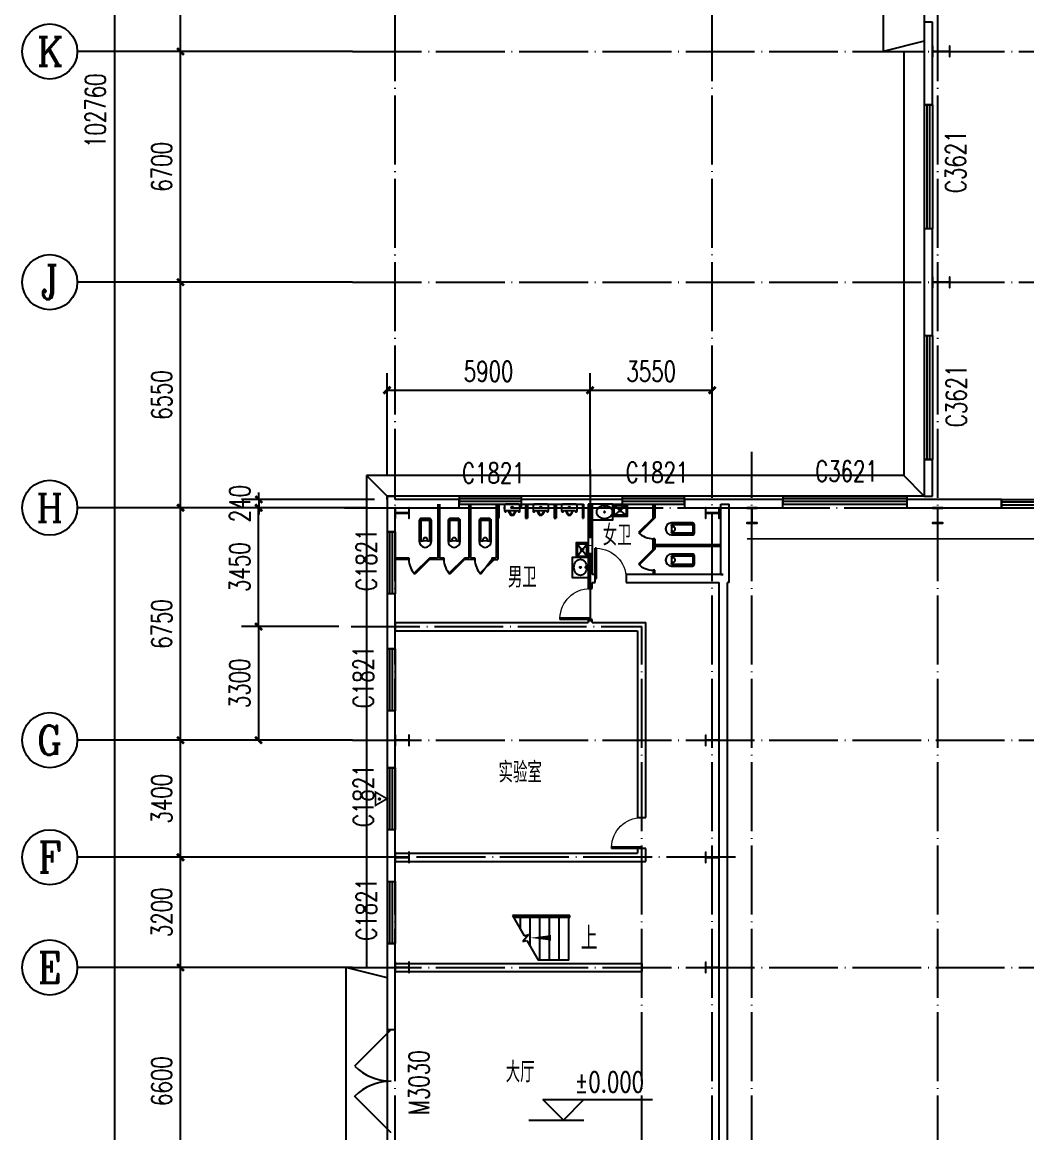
# Model space of a CAD drawing. Extents: x -89996 to 1006241, y -2176 to 440573.
# Drawn here: x 256823 to 286010, y 328300 to 360550 of the extents above; entities that cross this region are included whole.
import ezdxf
from ezdxf.enums import TextEntityAlignment as Align

# ---------------------------------------------------------------- set-up
doc = ezdxf.new("R2010")
doc.units = 0
doc.header["$LTSCALE"] = 1000
doc.header["$MEASUREMENT"] = 0
doc.linetypes.add('DASH', pattern=[0.35, 0.25, -0.1])
doc.linetypes.add('DOTE', pattern=[2.42, 2, -0.2, 0.02, -0.2])
for name, color, linetype in [('AXIS', 3, 'Continuous'), ('AXIS_TEXT', 7, 'Continuous'), ('DIM_ELEV', 3, 'Continuous'), ('DIM_SYMB', 3, 'Continuous'), ('DOTE', 1, 'DOTE'), ('GROUND', 2, 'Continuous'), ('GZ', 50, 'Continuous'), ('LVTRY', 6, 'Continuous'), ('PUB_TEXT', 7, 'Continuous'), ('REIN', 1, 'Continuous'), ('STAIR', 2, 'Continuous'), ('TEXT', 7, 'Continuous'), ('WALL', 9, 'Continuous'), ('WINDOW', 4, 'Continuous'), ('WINDOW_TEXT', 7, 'Continuous')]:
    doc.layers.add(name, color=color, linetype=linetype)
doc.styles.add('_TCH_AXIS', font='COMPLEX', dxfattribs={"bigfont": 'GBCBIG'})
doc.styles.add('_TCH_DIM', font='SIMPLEX', dxfattribs={"bigfont": 'GBCBIG'})
doc.styles.add('_TCH_DIM_T3', font='SIMPLEX', dxfattribs={"width": 0.705882, "bigfont": 'GBCBIG'})
doc.styles.add('_TCH_WINDOW', font='SIMPLEX', dxfattribs={"height": 3.5, "bigfont": 'GBCBIG'})
doc.styles.add('COMPLEX', font='COMPLEX')
doc.styles.add('TSSD_Norm', font='tssdeng.shx', dxfattribs={"bigfont": 'hztxt.shx'})
doc.dimstyles.new('_TCH_ARCH&&200', dxfattribs={"dimtxt": 595, "dimasz": 200, "dimexe": 500, "dimexo": 600, "dimgap": 252.5, "dimtad": 1, "dimdec": 0, "dimzin": 0, "dimdsep": 46, "dimtxsty": '_TCH_DIM_T3', "dimblk": 'ARCHTICK', "dimcen": 0.09, "dimclrt": 7, "dimazin": 2, "dimtfac": 1, "dimtdec": 0, "dimtix": 1, "dimtmove": 2, "dimatfit": 3, "dimfxl": 0, "dimtolj": 1, "dimtzin": 0, "dimarcsym": 0})
doc.dimstyles.new('TCH-200-1', dxfattribs={"dimtxt": 595, "dimasz": 200, "dimexe": 500, "dimexo": 600, "dimgap": 252.5, "dimtad": 1, "dimdec": 0, "dimzin": 0, "dimdsep": 46, "dimtxsty": '_TCH_DIM_T3', "dimblk": 'ARCHTICK', "dimcen": 0.09, "dimclrd": 3, "dimclre": 3, "dimclrt": 7, "dimazin": 2, "dimtfac": 1, "dimtdec": 0, "dimtix": 1, "dimtmove": 2, "dimatfit": 3, "dimfxl": 0, "dimtolj": 1, "dimtzin": 0, "dimarcsym": 0})

# ---------------------------------------------------------------- blocks, each defined once
blk = doc.blocks.new('_ArchTick')
at = {"color": 0, "linetype": 'ByBlock', "const_width": 0.4}
blk.add_lwpolyline([(-0.5, -0.5), (0.5, 0.5)], dxfattribs=at)
blk = doc.blocks.new('*D1627')
at = {"layer": 'Defpoints', "color": 0, "transparency": 16777216}
for p in [(6867, 48333), (10000, 48333), (9800, 44883)]:
    blk.add_point(p, dxfattribs=at)
at = {"layer": 'WALL', "color": 3, "lineweight": -2, "transparency": 16777216}
for p, q in [((9400, 48333), (6367, 48333)), ((6867, 44883), (6867, 48333)), ((9200, 44883), (6367, 44883))]:
    blk.add_line(p, q, dxfattribs=at)
at = {"layer": 'WALL', "color": 3, "lineweight": -2, "transparency": 16777216, "xscale": 200, "yscale": 200, "zscale": 200}
for p, rotation in [((6867, 48333), 90), ((6867, 44883), 270)]:
    blk.add_blockref('_ArchTick', p, dxfattribs=dict(at, rotation=rotation))
at = {"layer": 'WALL', "color": 7, "transparency": 16777216, "insert": (6317, 46608), "char_height": 595, "attachment_point": 5, "rotation": 90, "style": '_TCH_DIM_T3'}
blk.add_mtext('\\A1;3450', dxfattribs=at)
blk = doc.blocks.new('*D1628')
at = {"layer": 'Defpoints', "color": 0, "transparency": 16777216}
for p in [(9800, 44883), (6867, 41583), (9767, 41583)]:
    blk.add_point(p, dxfattribs=at)
at = {"layer": 'WALL', "color": 3, "lineweight": -2, "transparency": 16777216}
for p, q in [((9200, 44883), (6367, 44883)), ((6867, 44883), (6867, 41583)), ((9167, 41583), (6367, 41583))]:
    blk.add_line(p, q, dxfattribs=at)
at = {"layer": 'WALL', "color": 3, "lineweight": -2, "transparency": 16777216, "xscale": 200, "yscale": 200, "zscale": 200}
for p, rotation in [((6867, 44883), 90), ((6867, 41583), 270)]:
    blk.add_blockref('_ArchTick', p, dxfattribs=dict(at, rotation=rotation))
at = {"layer": 'WALL', "color": 7, "transparency": 16777216, "insert": (6317, 43233), "char_height": 595, "attachment_point": 5, "rotation": 90, "style": '_TCH_DIM_T3'}
blk.add_mtext('\\A1;3300', dxfattribs=at)
blk = doc.blocks.new('*D1634')
at = {"layer": 'Defpoints', "color": 0, "transparency": 16777216}
for p in [(10840, 48573), (6874, 48333), (10600, 48333)]:
    blk.add_point(p, dxfattribs=at)
at = {"layer": 'WALL', "color": 3, "lineweight": -2, "transparency": 16777216}
for p, q in [((6874, 48573), (6874, 48773)), ((10240, 48573), (6374, 48573)), ((6874, 48573), (6874, 48333)), ((10000, 48333), (6374, 48333)), ((6874, 48333), (6874, 48133))]:
    blk.add_line(p, q, dxfattribs=at)
at = {"layer": 'WALL', "color": 3, "lineweight": -2, "transparency": 16777216, "xscale": 200, "yscale": 200, "zscale": 200}
for p, rotation in [((6874, 48573), 270), ((6874, 48333), 90)]:
    blk.add_blockref('_ArchTick', p, dxfattribs=dict(at, rotation=rotation))
at = {"layer": 'WALL', "color": 7, "transparency": 16777216, "insert": (6324, 48453), "char_height": 595, "attachment_point": 5, "rotation": 90, "style": '_TCH_DIM_T3'}
blk.add_mtext('\\A1;240', dxfattribs=at)
blk = doc.blocks.new('*D1640')
at = {"layer": 'Defpoints', "color": 0, "transparency": 16777216}
for p in [(10840, 111243), (2677, 8483), (10840, 8483)]:
    blk.add_point(p, dxfattribs=at)
at = {"layer": 'WALL', "color": 3, "lineweight": -2, "transparency": 16777216}
for p, q in [((10240, 111243), (2177, 111243)), ((2677, 111243), (2677, 8483)), ((10240, 8483), (2177, 8483))]:
    blk.add_line(p, q, dxfattribs=at)
at = {"layer": 'WALL', "color": 3, "lineweight": -2, "transparency": 16777216, "xscale": 200, "yscale": 200, "zscale": 200}
for p, rotation in [((2677, 111243), 90), ((2677, 8483), 270)]:
    blk.add_blockref('_ArchTick', p, dxfattribs=dict(at, rotation=rotation))
at = {"layer": 'WALL', "color": 7, "transparency": 16777216, "insert": (2127, 59863), "char_height": 595, "attachment_point": 5, "rotation": 90, "style": '_TCH_DIM_T3'}
blk.add_mtext('\\A1;102760', dxfattribs=at)
blk = doc.blocks.new('*U14')
at = {"color": 0}
for p, q in [((0, 0), (830, 0)), ((30, 0), (30, -400)), ((830, 0), (830, -400)), ((0, 0), (0, -400)), ((286, -180), (544, -180)), ((324, -180), (376, -272)), ((506, -180), (454, -272)), ((800, 0), (800, -400)), ((0, -400), (30, -400)), ((800, -400), (830, -400))]:
    blk.add_line(p, q, dxfattribs=at)
blk.add_lwpolyline([(244, -199), (247, -190, -0.320465), (261, -180), (286, -180, -0.270349), (299, -188), (354, -284, 0.583333), (476, -284), (531, -188, -0.270349), (544, -180), (569, -180, -0.320465), (583, -190), (586, -199, 0.847127), (640, -190), (640, -30, 0.414214), (610, 0), (220, 0, 0.414214), (190, -30), (190, -190, 0.847127)], format="xyb", close=True, dxfattribs=at)
blk.add_circle((415, -90), 25, dxfattribs=at)
blk.add_arc((415, -250), 45, 209.4871, 330.5129, dxfattribs=at)
blk.add_point((575, 0), dxfattribs=at)
blk = doc.blocks.new('*U12')
at = {"color": 0}
for p, q in [((-125, -670), (-125, -60)), ((-115, -50), (115, -50)), ((125, -60), (125, -670))]:
    blk.add_line(p, q, dxfattribs=at)
blk.add_lwpolyline([(175, -664), (175, -60, 0.414214), (115, 0), (-115, 0, 0.414214), (-175, -60), (-175, -664, 1)], format="xyb", close=True, dxfattribs=at)
for centre, radius, start, end in [((-115, -60), 10, 90, 180), ((115, -60), 10, 0, 90), ((0, -623), 64.6, 328.6901, 211.3099), ((0, -1140), 487, 75.1173, 104.8827)]:
    blk.add_arc(centre, radius, start, end, dxfattribs=at)
blk = doc.blocks.new('*D1648')
at = {"layer": 'Defpoints', "color": 0, "transparency": 16777216}
for p in [(16500, 51746), (10600, 48673), (16500, 48673)]:
    blk.add_point(p, dxfattribs=at)
at = {"layer": 'WALL', "color": 3, "lineweight": -2, "transparency": 16777216}
for p, q in [((10600, 49273), (10600, 52246)), ((16500, 49273), (16500, 52246)), ((10600, 51746), (16500, 51746))]:
    blk.add_line(p, q, dxfattribs=at)
at = {"layer": 'WALL', "color": 3, "lineweight": -2, "transparency": 16777216, "xscale": 200, "yscale": 200, "zscale": 200, "rotation": 180}
blk.add_blockref('_ArchTick', (10600, 51746), dxfattribs=at)
at = {"layer": 'WALL', "color": 3, "lineweight": -2, "transparency": 16777216, "xscale": 200, "yscale": 200, "zscale": 200}
blk.add_blockref('_ArchTick', (16500, 51746), dxfattribs=at)
at = {"layer": 'WALL', "color": 7, "transparency": 16777216, "insert": (13550, 52296), "char_height": 595, "attachment_point": 5, "style": '_TCH_DIM_T3'}
blk.add_mtext('\\A1;5900', dxfattribs=at)
blk = doc.blocks.new('*D1649')
at = {"layer": 'Defpoints', "color": 0, "transparency": 16777216}
for p in [(20050, 51746), (16500, 48673), (20050, 48673)]:
    blk.add_point(p, dxfattribs=at)
at = {"layer": 'WALL', "color": 3, "lineweight": -2, "transparency": 16777216}
for p, q in [((16500, 49273), (16500, 52246)), ((20050, 49273), (20050, 52246)), ((16500, 51746), (20050, 51746))]:
    blk.add_line(p, q, dxfattribs=at)
at = {"layer": 'WALL', "color": 3, "lineweight": -2, "transparency": 16777216, "xscale": 200, "yscale": 200, "zscale": 200, "rotation": 180}
blk.add_blockref('_ArchTick', (16500, 51746), dxfattribs=at)
at = {"layer": 'WALL', "color": 3, "lineweight": -2, "transparency": 16777216, "xscale": 200, "yscale": 200, "zscale": 200}
blk.add_blockref('_ArchTick', (20050, 51746), dxfattribs=at)
at = {"layer": 'WALL', "color": 7, "transparency": 16777216, "insert": (18275, 52296), "char_height": 595, "attachment_point": 5, "style": '_TCH_DIM_T3'}
blk.add_mtext('\\A1;3550', dxfattribs=at)
blk = doc.blocks.new('$TCHSYS$WIN2D')
for p, q in [((-0.5, 0.5), (0.5, 0.5)), ((-0.5, 0.5), (-0.5, -0.5)), ((0.5, 0.5), (0.5, -0.5)), ((0.5, 0.1667), (-0.5, 0.1667)), ((0.5, -0.1667), (-0.5, -0.1667)), ((-0.5, -0.5), (0.5, -0.5))]:
    blk.add_line(p, q)
blk = doc.blocks.new('$DorLib2D$00000116')
at = {"color": 0}
for p, q in [((-0.5, 0), (-0.146, 0.354)), ((0.5, 0), (0.146, 0.354))]:
    blk.add_line(p, q, dxfattribs=at)
for centre, start, end in [((-0.5, 0), 0, 45), ((0.5, 0), 135, 180)]:
    blk.add_arc(centre, 0.5, start, end, dxfattribs=at)
blk = doc.blocks.new('$DorLib2D$00000001')
for p, q in [((0.45, 0.975), (0.5, 0.975)), ((0.45, 0), (0.45, 0.975)), ((0.5, 0), (0.5, 0.975)), ((0.5, 0), (0.45, 0))]:
    blk.add_line(p, q)
at = {"lineweight": 13}
blk.add_arc((0.475, 0), 0.975, 91.4693, 180, dxfattribs=at)
blk = doc.blocks.new('_AXISO')
blk.add_circle((0, 0), 0.5)
at = {"layer": 'AXIS_TEXT', "style": 'COMPLEX', "width": 1.041667}
blk.add_attdef('A', text='', height=0.56, dxfattribs=at).set_placement((-0.25, -0.28), (0.25, -0.28), align=Align.FIT)
blk = doc.blocks.new('*D3137')
at = {"layer": 'AXIS', "color": 0, "lineweight": -2, "transparency": 16777216}
for p, q in [((9000, 34983), (4100, 34983)), ((4600, 28383), (4600, 34983)), ((9000, 28383), (4100, 28383))]:
    blk.add_line(p, q, dxfattribs=at)
at = {"layer": 'Defpoints', "color": 0, "transparency": 16777216}
for p in [(4600, 34983), (9600, 34983), (9600, 28383)]:
    blk.add_point(p, dxfattribs=at)
at = {"layer": 'AXIS', "color": 0, "lineweight": -2, "transparency": 16777216, "xscale": 200, "yscale": 200, "zscale": 200}
for p, rotation in [((4600, 34983), 90), ((4600, 28383), 270)]:
    blk.add_blockref('_ArchTick', p, dxfattribs=dict(at, rotation=rotation))
at = {"layer": 'AXIS', "color": 7, "transparency": 16777216, "insert": (4050, 31683), "char_height": 595, "attachment_point": 5, "rotation": 90, "style": '_TCH_DIM_T3'}
blk.add_mtext('\\A1;6600', dxfattribs=at)
blk = doc.blocks.new('*D3138')
at = {"layer": 'AXIS', "color": 0, "lineweight": -2, "transparency": 16777216}
for p, q in [((9000, 38183), (4100, 38183)), ((4600, 34983), (4600, 38183)), ((9000, 34983), (4100, 34983))]:
    blk.add_line(p, q, dxfattribs=at)
at = {"layer": 'Defpoints', "color": 0, "transparency": 16777216}
for p in [(4600, 38183), (9600, 38183), (9600, 34983)]:
    blk.add_point(p, dxfattribs=at)
at = {"layer": 'AXIS', "color": 0, "lineweight": -2, "transparency": 16777216, "xscale": 200, "yscale": 200, "zscale": 200}
for p, rotation in [((4600, 38183), 90), ((4600, 34983), 270)]:
    blk.add_blockref('_ArchTick', p, dxfattribs=dict(at, rotation=rotation))
at = {"layer": 'AXIS', "color": 7, "transparency": 16777216, "insert": (4050, 36583), "char_height": 595, "attachment_point": 5, "rotation": 90, "style": '_TCH_DIM_T3'}
blk.add_mtext('\\A1;3200', dxfattribs=at)
blk = doc.blocks.new('*D3139')
at = {"layer": 'AXIS', "color": 0, "lineweight": -2, "transparency": 16777216}
for p, q in [((9000, 41583), (4100, 41583)), ((4600, 38183), (4600, 41583)), ((9000, 38183), (4100, 38183))]:
    blk.add_line(p, q, dxfattribs=at)
at = {"layer": 'Defpoints', "color": 0, "transparency": 16777216}
for p in [(4600, 41583), (9600, 41583), (9600, 38183)]:
    blk.add_point(p, dxfattribs=at)
at = {"layer": 'AXIS', "color": 0, "lineweight": -2, "transparency": 16777216, "xscale": 200, "yscale": 200, "zscale": 200}
for p, rotation in [((4600, 41583), 90), ((4600, 38183), 270)]:
    blk.add_blockref('_ArchTick', p, dxfattribs=dict(at, rotation=rotation))
at = {"layer": 'AXIS', "color": 7, "transparency": 16777216, "insert": (4050, 39883), "char_height": 595, "attachment_point": 5, "rotation": 90, "style": '_TCH_DIM_T3'}
blk.add_mtext('\\A1;3400', dxfattribs=at)
blk = doc.blocks.new('*D3140')
at = {"layer": 'AXIS', "color": 0, "lineweight": -2, "transparency": 16777216}
for p, q in [((9000, 48333), (4100, 48333)), ((4600, 41583), (4600, 48333)), ((9000, 41583), (4100, 41583))]:
    blk.add_line(p, q, dxfattribs=at)
at = {"layer": 'Defpoints', "color": 0, "transparency": 16777216}
for p in [(4600, 48333), (9600, 48333), (9600, 41583)]:
    blk.add_point(p, dxfattribs=at)
at = {"layer": 'AXIS', "color": 0, "lineweight": -2, "transparency": 16777216, "xscale": 200, "yscale": 200, "zscale": 200}
for p, rotation in [((4600, 48333), 90), ((4600, 41583), 270)]:
    blk.add_blockref('_ArchTick', p, dxfattribs=dict(at, rotation=rotation))
at = {"layer": 'AXIS', "color": 7, "transparency": 16777216, "insert": (4050, 44958), "char_height": 595, "attachment_point": 5, "rotation": 90, "style": '_TCH_DIM_T3'}
blk.add_mtext('\\A1;6750', dxfattribs=at)
blk = doc.blocks.new('*D3141')
at = {"layer": 'AXIS', "color": 0, "lineweight": -2, "transparency": 16777216}
for p, q in [((9000, 54883), (4100, 54883)), ((4600, 48333), (4600, 54883)), ((9000, 48333), (4100, 48333))]:
    blk.add_line(p, q, dxfattribs=at)
at = {"layer": 'Defpoints', "color": 0, "transparency": 16777216}
for p in [(4600, 54883), (9600, 54883), (9600, 48333)]:
    blk.add_point(p, dxfattribs=at)
at = {"layer": 'AXIS', "color": 0, "lineweight": -2, "transparency": 16777216, "xscale": 200, "yscale": 200, "zscale": 200}
for p, rotation in [((4600, 54883), 90), ((4600, 48333), 270)]:
    blk.add_blockref('_ArchTick', p, dxfattribs=dict(at, rotation=rotation))
at = {"layer": 'AXIS', "color": 7, "transparency": 16777216, "insert": (4050, 51608), "char_height": 595, "attachment_point": 5, "rotation": 90, "style": '_TCH_DIM_T3'}
blk.add_mtext('\\A1;6550', dxfattribs=at)
blk = doc.blocks.new('*D3142')
at = {"layer": 'AXIS', "color": 0, "lineweight": -2, "transparency": 16777216}
for p, q in [((9000, 61583), (4100, 61583)), ((4600, 54883), (4600, 61583)), ((9000, 54883), (4100, 54883))]:
    blk.add_line(p, q, dxfattribs=at)
at = {"layer": 'Defpoints', "color": 0, "transparency": 16777216}
for p in [(4600, 61583), (9600, 61583), (9600, 54883)]:
    blk.add_point(p, dxfattribs=at)
at = {"layer": 'AXIS', "color": 0, "lineweight": -2, "transparency": 16777216, "xscale": 200, "yscale": 200, "zscale": 200}
for p, rotation in [((4600, 61583), 90), ((4600, 54883), 270)]:
    blk.add_blockref('_ArchTick', p, dxfattribs=dict(at, rotation=rotation))
at = {"layer": 'AXIS', "color": 7, "transparency": 16777216, "insert": (4050, 58233), "char_height": 595, "attachment_point": 5, "rotation": 90, "style": '_TCH_DIM_T3'}
blk.add_mtext('\\A1;6700', dxfattribs=at)
blk = doc.blocks.new('*D3143')
at = {"layer": 'AXIS', "color": 0, "lineweight": -2, "transparency": 16777216}
for p, q in [((9000, 68283), (4100, 68283)), ((4600, 61583), (4600, 68283)), ((9000, 61583), (4100, 61583))]:
    blk.add_line(p, q, dxfattribs=at)
at = {"layer": 'Defpoints', "color": 0, "transparency": 16777216}
for p in [(4600, 68283), (9600, 68283), (9600, 61583)]:
    blk.add_point(p, dxfattribs=at)
at = {"layer": 'AXIS', "color": 0, "lineweight": -2, "transparency": 16777216, "xscale": 200, "yscale": 200, "zscale": 200}
for p, rotation in [((4600, 68283), 90), ((4600, 61583), 270)]:
    blk.add_blockref('_ArchTick', p, dxfattribs=dict(at, rotation=rotation))
at = {"layer": 'AXIS', "color": 7, "transparency": 16777216, "insert": (4050, 64933), "char_height": 595, "attachment_point": 5, "rotation": 90, "style": '_TCH_DIM_T3'}
blk.add_mtext('\\A1;6700', dxfattribs=at)
blk = doc.blocks.new('$lvtry$00000191')
at = {"color": 0}
for p, q in [((-250, -50, 0), (-39, -219, 0)), ((-250, -450, 0), (-39, -281, 0)), ((39, -219, 0), (250, -50, 0)), ((39, -281, 0), (250, -450, 0))]:
    blk.add_line(p, q, dxfattribs=at)
at = {"color": 0, "elevation": 0}
for points in [[(300, -500), (300, 0), (-300, 0), (-300, -500)], [(250, -450), (250, -50), (-250, -50), (-250, -450)]]:
    blk.add_lwpolyline(points, close=True, dxfattribs=at)
at = {"color": 0}
blk.add_circle((0, -250, 0), 50, dxfattribs=at)
for p in [(0, -50, 0), (0, -250, 0)]:
    blk.add_point(p, dxfattribs=at)
blk = doc.blocks.new('$lvtry$00000194')
at = {"color": 0}
for p, q in [((-17, -27), (-17, -17)), ((17, -27), (17, -17))]:
    blk.add_line(p, q, dxfattribs=at)
blk.add_lwpolyline([(14, -39, -0.067374), (92, -53, -0.088152), (166, -93, -0.105269), (218, -155, -0.121685), (235, -224, -0.121685), (218, -292, -0.105269), (166, -355, -0.088152), (92, -394, -0.078966), (0, -409, -0.078966), (-92, -394, -0.088152), (-166, -355, -0.105269), (-218, -292, -0.121685), (-235, -224, -0.121685), (-218, -155, -0.105269), (-166, -93, -0.088152), (-92, -53, -0.059935), (-23, -40, -0.059935)], format="xyb", dxfattribs=at)
for centre, radius in [((0, -221), 20), ((0, -27), 16.7), ((0, -221), 15)]:
    blk.add_circle(centre, radius, dxfattribs=at)
for centre, radius, start, end in [((0, -17), 16.7, 0, 180), ((-40, -17), 10.1, 106.6096, 258.1648), ((-64, 250), 259, 274.7069, 282.3732), ((-75, -197), 173, 71.36, 79.1873), ((-29, -63), 6.77, 155.344, 308.3224), ((-171, 35), 166, 324.8411, 338.1337), ((-171, 35), 170, 324.8411, 331.3523), ((-29, -63), 3.37, 155.344, 308.3224), ((100, -178), 170, 132.3141, 138.8253), ((100, -178), 166, 125.5327, 138.8253), ((-12, -42), 10.6, 201.8924, 261.774), ((-381, -99), 372, 2.3982, 6.7627), ((0, -80), 9.9, 201.7837, 338.2163), ((64, 250), 259, 257.6268, 265.2931), ((381, -99), 372, 170.1008, 177.6018), ((75, -197), 173, 100.8127, 110.4191), ((40, -17), 10.1, 281.8352, 73.3904)]:
    blk.add_arc(centre, radius, start, end, dxfattribs=at)
for p in [(0, -27), (0, -221)]:
    blk.add_point(p, dxfattribs=at)
blk = doc.blocks.new('A$C5DBF1C92')
at = {"color": 0}
for p, q in [((12075.9, 48432.9), (12075.9, 46882.9)), ((12075.9, 48432.9), (12075.9, 46882.9)), ((12125.9, 48432.9), (12125.9, 46882.9)), ((12975.9, 48432.9), (12975.9, 46882.9)), ((12975.9, 48432.9), (12975.9, 46882.9)), ((13025.9, 48432.9), (13025.9, 46882.9)), ((13765.9, 48432.9), (13765.9, 46882.9)), ((13765.9, 48432.9), (13765.9, 46882.9)), ((13820, 48432.9), (13820, 46832.9)), ((13820, 48432.9), (13820, 46832.9)), ((18330, 48034.5), (18330, 48432.9)), ((18380, 48432.9), (18380, 48034.5)), ((18330, 48034.5), (17905.7, 47610.3)), ((18351.2, 48013.3), (17927.5, 47589.6)), ((18380, 48034.5), (18330, 48034.5)), ((18330, 48034.5), (18351.2, 48013.3)), ((18380, 47434.5), (18330, 47434.5)), ((18330, 47120.5), (18330, 47434.5)), ((18380, 47434.5), (18380, 47120.5)), ((18330, 47120.5), (17905.7, 46696.3)), ((18351.2, 47099.3), (17927.5, 46675.6)), ((18380, 47120.5), (18330, 47120.5)), ((18330, 47120.5), (18351.2, 47099.3)), ((20300, 47258.7), (18380, 47258.7)), ((20300, 47208.7), (18380, 47208.7)), ((10840, 46882.9), (11233.5, 46882.9)), ((11233.5, 46832.9), (10840, 46832.9)), ((11233.5, 46882.9), (11233.5, 46832.9)), ((11812.3, 46854.2), (11388.6, 46430.4)), ((11833.5, 46832.9), (11409.3, 46408.7)), ((11833.5, 46832.9), (11812.3, 46854.2)), ((11833.5, 46882.9), (12075.9, 46882.9)), ((11833.5, 46882.9), (11833.5, 46832.9)), ((12250.9, 46832.9), (11833.5, 46832.9)), ((12125.9, 46882.9), (12250.9, 46882.9)), ((12250.9, 46882.9), (12250.9, 46832.9)), ((12829.7, 46854.2), (12406, 46430.4)), ((12850.9, 46832.9), (12426.7, 46408.7)), ((12850.9, 46832.9), (12829.7, 46854.2)), ((12850.9, 46882.9), (12975.9, 46882.9)), ((12850.9, 46882.9), (12850.9, 46832.9)), ((13150.9, 46832.9), (12850.9, 46832.9)), ((13025.9, 46882.9), (13150.9, 46882.9)), ((13150.9, 46882.9), (13150.9, 46832.9)), ((13729.7, 46854.2), (13306, 46430.4)), ((13640.9, 46832.9), (13326.7, 46408.7)), ((13640.9, 46882.9), (13640.9, 46832.9)), ((13640.9, 46882.9), (13765.9, 46882.9)), ((13640.9, 46832.9), (13729.7, 46854.2)), ((13640.9, 46832.9), (13820, 46832.9)), ((18330, 46520.5), (18330, 46398.9)), ((18380, 46520.5), (18330, 46520.5)), ((18380, 46398.9), (18380, 46520.5))]:
    blk.add_line(p, q, dxfattribs=at)
for centre, start, end in [((18330, 48034.5), 225, 270), ((11833.5, 46832.9), 180, 225), ((12850.9, 46832.9), 180, 225), ((13750.9, 46832.9), 180, 225), ((18330, 47120.5), 225, 270)]:
    blk.add_arc(centre, 600, start, end, dxfattribs=at)
at = {"layer": 'AXIS'}
for p, q in [((9600, 61582.9), (1600, 61582.9)), ((9600, 54882.9), (1600, 54882.9)), ((9600, 48332.9), (1600, 48332.9)), ((9600, 41582.9), (1600, 41582.9)), ((9600, 38182.9), (1600, 38182.9)), ((9600, 34982.9), (1600, 34982.9))]:
    blk.add_line(p, q, dxfattribs=at)
at = {"layer": 'DIM_ELEV'}
for p, q in [((15721.9, 30552), (15121.9, 31152)), ((15121.9, 31152), (18311.9, 31152)), ((15721.9, 30552), (16321.9, 31152)), ((14723.5, 30552), (16321.9, 30552))]:
    blk.add_line(p, q, dxfattribs=at)
at = {"layer": 'DIM_SYMB'}
blk.add_lwpolyline([(16020, 35844.4, 0, 0, 0), (14760, 35844.4, 0, 160, 0), (15360, 35844.4, 0, 0, 0)], format="xyseb", dxfattribs=at)
at = {"layer": 'DOTE'}
for p, q in [((10840, 7482.9), (10840, 112482.9)), ((20050.2, 7485.1), (20050.2, 112485.1)), ((26600, 7482.9), (26600, 112482.9)), ((9600, 61582.9), (100360, 61582.9)), ((9600, 54882.9), (100360, 54882.9)), ((21200, 7482.9), (21200, 49960)), ((16500, 49448.6), (16500, 44882.9)), ((9360, 48332.9), (100360, 48332.9)), ((9557.5, 44882.9), (18003.1, 44882.9)), ((18000, 7482.9), (18000, 44882.9)), ((9600, 41582.9), (100600, 41582.9)), ((20720.4, 38182.9), (9600, 38182.9)), ((9600, 34982.9), (100600, 34982.9))]:
    blk.add_line(p, q, dxfattribs=at)
at = {"layer": 'GROUND'}
for p, q in [((25610, 61582.9), (25610, 49272.9)), ((26210, 61582.9), (26210, 48672.9)), ((25610, 49272.9), (10000, 49272.9)), ((10000, 49272.9), (10000, 34982.9)), ((10600, 48672.9), (10000, 49272.9)), ((26210, 48672.9), (25610, 49272.9)), ((26210, 48672.9), (10600, 48672.9)), ((10600, 48672.9), (10600, 34982.9))]:
    blk.add_line(p, q, dxfattribs=at)
at = {"layer": 'GZ'}
for points in [[(26450, 61732.9), (26450, 61432.9), (26460, 61432.9), (26460, 61576.1), (26465, 61579.9), (26935.3, 61579.9), (26940, 61576.1), (26940, 61432.9), (26950, 61432.9), (26950, 61732.9), (26940, 61732.9), (26940, 61589.9), (26935.5, 61585.9), (26465, 61585.9), (26460, 61589.9), (26460, 61732.9), (26450, 61732.9)], [(26450, 55032.9), (26450, 54732.9), (26460, 54732.9), (26460, 54876.1), (26465, 54879.9), (26935.3, 54879.9), (26940, 54876.1), (26940, 54732.9), (26950, 54732.9), (26950, 55032.9), (26940, 55032.9), (26940, 54889.9), (26935.5, 54885.9), (26465, 54885.9), (26460, 54889.9), (26460, 55032.9), (26450, 55032.9)], [(10840, 48332.7), (10840, 48032.7), (10850, 48032.7), (10850, 48175.8), (10855, 48179.7), (11225.3, 48179.7), (11230, 48175.8), (11230, 48032.7), (11240, 48032.7), (11240, 48332.7), (11230, 48332.7), (11230, 48189.7), (11225.5, 48185.7), (10855, 48185.7), (10850, 48189.7), (10850, 48332.7), (10840, 48332.7)], [(19850, 48332.7), (19850, 48032.7), (19860, 48032.7), (19860, 48175.8), (19865, 48179.7), (20235.3, 48179.7), (20240, 48175.8), (20240, 48032.7), (20250, 48032.7), (20250, 48332.7), (20240, 48332.7), (20240, 48189.7), (20235.5, 48185.7), (19865, 48185.7), (19860, 48189.7), (19860, 48332.7), (19850, 48332.7)], [(21350, 48332.9), (21050, 48332.9), (21050, 48322.9), (21193.1, 48322.9), (21197, 48317.9), (21197, 47897.6), (21193.1, 47892.9), (21050, 47892.9), (21050, 47882.9), (21350, 47882.9), (21350, 47892.9), (21207, 47892.9), (21203, 47897.4), (21203, 48317.9), (21207, 48322.9), (21350, 48322.9), (21350, 48332.9)], [(26750, 48332.9), (26450, 48332.9), (26450, 48322.9), (26593.1, 48322.9), (26597, 48317.9), (26597, 47897.6), (26593.1, 47892.9), (26450, 47892.9), (26450, 47882.9), (26750, 47882.9), (26750, 47892.9), (26607, 47892.9), (26603, 47897.4), (26603, 48317.9), (26607, 48322.9), (26750, 48322.9), (26750, 48332.9)], [(10840, 41732.9), (10840, 41432.9), (10850, 41432.9), (10850, 41576.1), (10855, 41579.9), (11225.3, 41579.9), (11230, 41576.1), (11230, 41432.9), (11240, 41432.9), (11240, 41732.9), (11230, 41732.9), (11230, 41589.9), (11225.5, 41585.9), (10855, 41585.9), (10850, 41589.9), (10850, 41732.9), (10840, 41732.9)], [(19850, 41732.9), (19850, 41432.9), (19860, 41432.9), (19860, 41576.1), (19865, 41579.9), (20235.3, 41579.9), (20240, 41576.1), (20240, 41432.9), (20250, 41432.9), (20250, 41732.9), (20240, 41732.9), (20240, 41589.9), (20235.5, 41585.9), (19865, 41585.9), (19860, 41589.9), (19860, 41732.9), (19850, 41732.9)], [(10840, 38332.9), (10840, 38032.9), (10850, 38032.9), (10850, 38176.1), (10855, 38179.9), (11225.3, 38179.9), (11230, 38176.1), (11230, 38032.9), (11240, 38032.9), (11240, 38332.9), (11230, 38332.9), (11230, 38189.9), (11225.5, 38185.9), (10855, 38185.9), (10850, 38189.9), (10850, 38332.9), (10840, 38332.9)], [(19850, 38332.9), (19850, 38032.9), (19860, 38032.9), (19860, 38176.1), (19865, 38179.9), (20235.3, 38179.9), (20240, 38176.1), (20240, 38032.9), (20250, 38032.9), (20250, 38332.9), (20240, 38332.9), (20240, 38189.9), (20235.5, 38185.9), (19865, 38185.9), (19860, 38189.9), (19860, 38332.9), (19850, 38332.9)], [(10840, 35132.9), (10840, 34832.9), (10850, 34832.9), (10850, 34976.1), (10855, 34979.9), (11225.3, 34979.9), (11230, 34976.1), (11230, 34832.9), (11240, 34832.9), (11240, 35132.9), (11230, 35132.9), (11230, 34989.9), (11225.5, 34985.9), (10855, 34985.9), (10850, 34989.9), (10850, 35132.9), (10840, 35132.9)], [(19850, 35132.9), (19850, 34832.9), (19860, 34832.9), (19860, 34976.1), (19865, 34979.9), (20235.3, 34979.9), (20240, 34976.1), (20240, 34832.9), (20250, 34832.9), (20250, 35132.9), (20240, 35132.9), (20240, 34989.9), (20235.5, 34985.9), (19865, 34985.9), (19860, 34989.9), (19860, 35132.9), (19850, 35132.9)]]:
    blk.add_lwpolyline(points, close=True, dxfattribs=at)
at = {"layer": 'LVTRY'}
for points in [[(17160, 48432.9), (16560, 48432.9), (16560, 47982.9), (17160, 47982.9)], [(16440, 46894.2), (16440, 46294.2), (15990, 46294.2), (15990, 46894.2)]]:
    blk.add_lwpolyline(points, close=True, dxfattribs=at)
at = {"layer": 'REIN', "const_width": 50, "elevation": -1200}
blk.add_lwpolyline([(10600, 39882.9), (10267.9, 40074.7), (10267.9, 39691.2)], close=True, dxfattribs=at)
blk.add_lwpolyline([(10379.7, 39901.7, 1), (10379.7, 39851.7, 1)], format="xyb", close=True, dxfattribs=at)
at = {"layer": 'STAIR'}
for p, q in [((25010, 68282.9), (25010, 61582.9)), ((26210, 68282.9), (26210, 61582.9)), ((26210, 61882.9), (25010, 61582.9)), ((25010, 61582.9), (26210, 61582.9)), ((15880, 36494.4), (14244.7, 36494.4)), ((14244.7, 36494.4), (14585.1, 35904.9)), ((15910, 36494.4), (14244.7, 36494.4)), ((15910, 36434.4), (15910, 36494.4)), ((15910, 36434.4), (14279.4, 36434.4)), ((14480, 36086.9), (14480, 36434.4)), ((14760, 35601.9), (14760, 36434.4)), ((15040, 35194.4), (15040, 36434.4)), ((15320, 35194.4), (15320, 36434.4)), ((15600, 35194.4), (15600, 36434.4)), ((15880, 35194.4), (15880, 36434.4)), ((14715.5, 35939.8), (14542.6, 35733.8)), ((14585.1, 35904.9), (14715.5, 35939.8)), ((14542.6, 35733.8), (14664.9, 35766.6)), ((14664.9, 35766.6), (14995.3, 35194.4)), ((15880, 35194.4), (14995.3, 35194.4)), ((9400, 34982.9), (9400, 28382.9)), ((9400, 34982.9), (10600, 34982.9)), ((10600, 34682.9), (9400, 34982.9)), ((10600, 34982.9), (10600, 28382.9))]:
    blk.add_line(p, q, dxfattribs=at)
at = {"layer": 'WALL'}
for p, q in [((26450, 62432.9), (26210, 62432.9)), ((26210, 62432.9), (26210, 60032.9)), ((26450, 60032.9), (26450, 62432.9)), ((26210, 60032.9), (26450, 60032.9)), ((26450, 56432.9), (26210, 56432.9)), ((26210, 56432.9), (26210, 53332.8)), ((26450, 53332.8), (26450, 56432.9)), ((26210, 53332.8), (26450, 53332.8)), ((26450, 49732.8), (26210, 49732.8)), ((26210, 49732.8), (26210, 48672.9)), ((26450, 48672.9), (26450, 49732.8)), ((10600, 48572.9), (10600, 48672.9)), ((10600, 48672.9), (10840, 48672.9)), ((10600, 48572.9), (10600, 47632.8)), ((10840, 48572.9), (10840, 48672.9)), ((12700, 48572.9), (10840, 48572.9)), ((12700, 48332.9), (12700, 48572.9)), ((17445.1, 48572.9), (14500, 48572.9)), ((14500, 48572.9), (14500, 48332.9)), ((16440, 48432.9), (16440, 46278.9)), ((16560, 48432.9), (16440, 48432.9)), ((16560, 48432.9), (16560, 46398.9)), ((17445.1, 48332.9), (17445.1, 48572.9)), ((22100, 48572.9), (19245.1, 48572.9)), ((19245.1, 48572.9), (19245.1, 48332.9)), ((20300, 46398.9), (20300, 48432.9)), ((20300, 48432.9), (20540, 48432.9)), ((20540, 46158.9), (20540, 48432.9)), ((22100, 48332.9), (22100, 48572.9)), ((28450, 48572.9), (25700, 48572.9)), ((25700, 48572.9), (25700, 48332.9)), ((26210, 48672.9), (26450, 48672.9)), ((28450, 48332.9), (28450, 48572.9)), ((10840, 47632.8), (10840, 48332.9)), ((10840, 48332.9), (12700, 48332.9)), ((14500, 48332.9), (17445.1, 48332.9)), ((19245.1, 48332.9), (22100, 48332.9)), ((25700, 48332.9), (28450, 48332.9)), ((10600, 47632.8), (10840, 47632.8)), ((16440, 46278.9), (16440, 45985.8)), ((16644.7, 46398.9), (16560, 46398.9)), ((16560, 45985.8), (16560, 46158.9)), ((16560, 46158.9), (16644.7, 46158.9)), ((16644.7, 46158.9), (16644.7, 46398.9)), ((20370, 46398.9), (17544.7, 46398.9)), ((17544.7, 46398.9), (17544.7, 46158.9)), ((17544.7, 46158.9), (20250, 46158.9)), ((20250, 8722.9), (20250, 46158.9)), ((20300, 46398.9), (20370, 46398.9)), ((20540, 46158.9), (20490, 46158.9)), ((20490, 8722.9), (20490, 46158.9)), ((10840, 45832.8), (10600, 45832.8)), ((10600, 45832.8), (10600, 44232.9)), ((10840, 44232.9), (10840, 45832.8)), ((16440, 45985.8), (16560, 45985.8)), ((10840, 45002.9), (16440, 45002.9)), ((10840, 45002.9), (10840, 44762.9)), ((16560, 45085.8), (16440, 45085.8)), ((16440, 45085.8), (16440, 45002.9)), ((16560, 45002.9), (16560, 45085.8)), ((16560, 45002.9), (18120, 45002.9)), ((18120, 39335.7), (18120, 45002.9)), ((10840, 44762.9), (16490, 44762.9)), ((16490, 44762.9), (17880, 44762.9)), ((17880, 44762.9), (17880, 39335.7)), ((10600, 44232.9), (10840, 44232.9)), ((10840, 42432.9), (10600, 42432.9)), ((10600, 42432.9), (10600, 40782.9)), ((10840, 40782.9), (10840, 42432.9)), ((10600, 40782.9), (10840, 40782.9)), ((17880, 39335.7), (18120, 39335.7)), ((10840, 38982.9), (10600, 38982.9)), ((10600, 38982.9), (10600, 37482.9)), ((10840, 37482.9), (10840, 38982.9)), ((18120, 38435.7), (17880, 38435.7)), ((17880, 38435.7), (17880, 38302.9)), ((18120, 38062.9), (18120, 38435.7)), ((10840, 38302.9), (17880, 38302.9)), ((10840, 38302.9), (10840, 38062.9)), ((10840, 38062.9), (18120, 38062.9)), ((10600, 37482.9), (10840, 37482.9)), ((10840, 35682.9), (10600, 35682.9)), ((10600, 35682.9), (10600, 34982.9)), ((10840, 35102.9), (10840, 35682.9)), ((10600, 34982.9), (10600, 33182.9)), ((10840, 35102.9), (18000, 35102.9)), ((10840, 33182.9), (10840, 34862.9)), ((10840, 34862.9), (18000, 34862.9)), ((18000, 35102.9), (18000, 34862.9)), ((10600, 33182.9), (10840, 33182.9))]:
    blk.add_line(p, q, dxfattribs=at)
for p in [(13821, 48432.9), (14651, 48432.9), (15481, 48432.9)]:
    blk.add_blockref('*U14', p)
at = {"color": 0}
for p in [(11712.1, 48022.9), (12550.9, 48022.9), (13450.9, 48022.9)]:
    blk.add_blockref('*U12', p, dxfattribs=at)
at = {"color": 0, "rotation": 270}
for p in [(19530, 47718.7), (19530, 46815)]:
    blk.add_blockref('*U12', p, dxfattribs=at)
at = {"layer": 'AXIS'}
ref = blk.add_blockref('_AXISO', (800, 61582.9), dxfattribs=dict(at, xscale=1600, yscale=1600, zscale=1600))
ref.add_attrib('A', 'K', dxfattribs={"layer": 'AXIS_TEXT', "height": 830.5, "style": '_TCH_AXIS'}).set_placement((424.3, 61167.7), (1175.7, 61167.7), align=Align.FIT)
ref = blk.add_blockref('_AXISO', (800, 54882.9), dxfattribs=dict(at, xscale=1600, yscale=1600, zscale=1600))
ref.add_attrib('A', 'J', dxfattribs={"layer": 'AXIS_TEXT', "height": 992.1, "style": '_TCH_AXIS'}).set_placement((540.2, 54386.9), (1059.8, 54386.9), align=Align.FIT)
ref = blk.add_blockref('_AXISO', (800, 48332.9), dxfattribs=dict(at, xscale=1600, yscale=1600, zscale=1600))
ref.add_attrib('A', 'H', dxfattribs={"layer": 'AXIS_TEXT', "height": 811, "style": '_TCH_AXIS'}).set_placement((413.8, 47927.4), (1186.2, 47927.4), align=Align.FIT)
ref = blk.add_blockref('_AXISO', (800, 41582.9), dxfattribs=dict(at, xscale=1600, yscale=1600, zscale=1600))
ref.add_attrib('A', 'G', dxfattribs={"layer": 'AXIS_TEXT', "height": 850.4, "style": '_TCH_AXIS'}).set_placement((435.6, 41157.8), (1164.4, 41157.8), align=Align.FIT)
ref = blk.add_blockref('_AXISO', (800, 38182.9), dxfattribs=dict(at, xscale=1600, yscale=1600, zscale=1600))
ref.add_attrib('A', 'F', dxfattribs={"layer": 'AXIS_TEXT', "height": 890.9, "style": '_TCH_AXIS'}).set_placement((460.6, 37737.5), (1139.4, 37737.5), align=Align.FIT)
ref = blk.add_blockref('_AXISO', (800, 34982.9), dxfattribs=dict(at, xscale=1600, yscale=1600, zscale=1600))
ref.add_attrib('A', 'E', dxfattribs={"layer": 'AXIS_TEXT', "height": 890.9, "style": '_TCH_AXIS'}).set_placement((460.6, 34537.5), (1139.4, 34537.5), align=Align.FIT)
at = {"layer": 'LVTRY', "yscale": -1, "rotation": 180.0000000063204}
blk.add_blockref('$lvtry$00000194', (16917.9, 48432.9, 0), dxfattribs=at)
at = {"layer": 'LVTRY', "xscale": 0.7, "zscale": 0.7}
for p, yscale, rotation in [((17370, 48432.9, 0), -0.7, 180.0000000006723), ((16090, 47104.2), 0.7, 89.99999999090858)]:
    blk.add_blockref('$lvtry$00000191', p, dxfattribs=dict(at, yscale=yscale, rotation=rotation))
at = {"layer": 'LVTRY', "rotation": 269.9999999852605}
blk.add_blockref('$lvtry$00000194', (16440, 46602.1, 0), dxfattribs=at)
at = {"layer": 'WINDOW'}
ref = blk.add_blockref('$TCHSYS$WIN2D', (26330, 58232.9), dxfattribs=dict(at, xscale=-3600, yscale=-240, zscale=-3600, rotation=90))
ref.add_attrib('A', 'C3621', (27417.2, 57472.9), dxfattribs={"layer": 'WINDOW_TEXT', "height": 595, "rotation": 90, "style": '_TCH_WINDOW', "width": 0.705882})
ref = blk.add_blockref('$TCHSYS$WIN2D', (26330, 51532.8), dxfattribs=dict(at, xscale=-3600, yscale=240, zscale=-3600, rotation=90))
ref.add_attrib('A', 'C3621', (27435, 50672.8), dxfattribs={"layer": 'WINDOW_TEXT', "height": 595, "rotation": 90, "style": '_TCH_WINDOW', "width": 0.705882})
ref = blk.add_blockref('$TCHSYS$WIN2D', (23900, 48552.9), dxfattribs=dict(at, xscale=3600, yscale=240, zscale=3600, rotation=3.16733922206624e-10))
ref.add_attrib('A', 'C3621', (23040, 49098.6), dxfattribs={"layer": 'WINDOW_TEXT', "height": 595, "style": '_TCH_WINDOW', "width": 0.705882})
ref = blk.add_blockref('$TCHSYS$WIN2D', (13600, 48552.9), dxfattribs=dict(at, xscale=1800, yscale=240, zscale=1800, rotation=3.16733922206624e-10))
ref.add_attrib('A', 'C1821', (12780, 49043.4), dxfattribs={"layer": 'WINDOW_TEXT', "height": 595, "style": '_TCH_WINDOW', "width": 0.705882})
ref = blk.add_blockref('$TCHSYS$WIN2D', (18345.1, 48552.9), dxfattribs=dict(at, xscale=1800, yscale=-240, zscale=1800, rotation=3.16733922206624e-10))
ref.add_attrib('A', 'C1821', (17535.1, 49062.9), dxfattribs={"layer": 'WINDOW_TEXT', "height": 595, "style": '_TCH_WINDOW', "width": 0.705882})
ref = blk.add_blockref('$TCHSYS$WIN2D', (30250, 48452.9), dxfattribs=dict(at, xscale=3600, yscale=240, zscale=3600, rotation=5.102719617992922e-08))
ref.add_attrib('A', 'C3621', (29390, 48918.6), dxfattribs={"layer": 'WINDOW_TEXT', "height": 595, "rotation": 0, "style": '_TCH_WINDOW', "width": 0.705882})
ref = blk.add_blockref('$TCHSYS$WIN2D', (10720, 46732.8), dxfattribs=dict(at, xscale=-1800, yscale=-240, zscale=-1800, rotation=90))
ref.add_attrib('A', 'C1821', (10297.5, 45912.8), dxfattribs={"layer": 'WINDOW_TEXT', "height": 595, "rotation": 90, "style": '_TCH_WINDOW', "width": 0.705882})
for p, xscale, yscale, zscale, rotation in [((17094.7, 46278.9), 900, -900, 900, 180.0000000001818), ((16500, 45535.8), 900, -900, 900, 270), ((18000, 38885.7), -900, 900, -900, 90.00000000000199)]:
    blk.add_blockref('$DorLib2D$00000001', p, dxfattribs=dict(at, xscale=xscale, yscale=yscale, zscale=zscale, rotation=rotation))
ref = blk.add_blockref('$TCHSYS$WIN2D', (10720, 43332.9), dxfattribs=dict(at, xscale=-1800, yscale=-240, zscale=-1800, rotation=90))
ref.add_attrib('A', 'C1821', (10210, 42512.9), dxfattribs={"layer": 'WINDOW_TEXT', "height": 595, "rotation": 90, "style": '_TCH_WINDOW', "width": 0.705882})
ref = blk.add_blockref('$TCHSYS$WIN2D', (10720, 39882.9), dxfattribs=dict(at, xscale=-1800, yscale=-240, zscale=-1800, rotation=90))
ref.add_attrib('A', 'C1821', (10210, 39062.9), dxfattribs={"layer": 'WINDOW_TEXT', "height": 595, "rotation": 90, "style": '_TCH_WINDOW', "width": 0.705882})
ref = blk.add_blockref('$TCHSYS$WIN2D', (10720, 36582.9), dxfattribs=dict(at, xscale=-1800, yscale=240, zscale=-1800, rotation=90))
ref.add_attrib('A', 'C1821', (10297.5, 35762.9), dxfattribs={"layer": 'WINDOW_TEXT', "height": 595, "rotation": 90, "style": '_TCH_WINDOW', "width": 0.705882})
ref = blk.add_blockref('$DorLib2D$00000116', (10720, 31682.9), dxfattribs=dict(at, xscale=3000, yscale=3000, zscale=3000, rotation=90))
ref.add_attrib('A', 'M3030', (11825, 30702.9), dxfattribs={"layer": 'WINDOW_TEXT', "height": 595, "rotation": 90, "style": '_TCH_WINDOW', "width": 0.705882})
at = {"layer": 'PUB_TEXT', "style": '_TCH_DIM'}
blk.add_text('上', height=675.2, dxfattribs=at).set_placement((16230, 35494.4))
at = {"layer": 'PUB_TEXT', "style": '_TCH_DIM', "width": 0.705882}
blk.add_text('%%P0.000', height=595, dxfattribs=at).set_placement((16051.9, 31362))
at = {"layer": 'TEXT', "style": 'TSSD_Norm', "width": 0.7}
for s, p in [('女卫', (17287.6, 47533.2)), ('男卫', (14532.2, 46315.5)), ('实验室', (14468.9, 40651.2)), ('大厅', (14468.9, 31946.6))]:
    blk.add_text(s, height=600, dxfattribs=at).set_placement(p, align=Align.MIDDLE_CENTER)
at = {"layer": 'AXIS'}
for p1, p2, picture, middle in [((9600, 61582.9), (9600, 68282.9), '*D3143', (4050, 64932.9)), ((9600, 54882.9), (9600, 61582.9), '*D3142', (4050, 58232.9)), ((9600, 48332.9), (9600, 54882.9), '*D3141', (4050, 51607.9)), ((9600, 41582.9), (9600, 48332.9), '*D3140', (4050, 44957.9)), ((9600, 38182.9), (9600, 41582.9), '*D3139', (4050, 39882.9)), ((9600, 34982.9), (9600, 38182.9), '*D3138', (4050, 36582.9)), ((9600, 28382.9), (9600, 34982.9), '*D3137', (4050, 31682.9))]:
    dim = blk.add_aligned_dim(p1=p1, p2=p2, distance=5000, dimstyle='_TCH_ARCH&&200', dxfattribs=at)
    dim.commit()
    dim.dimension.update_dxf_attribs({"geometry": picture, "text_midpoint": middle})
at = {"layer": 'WALL'}
for base, p1, p2, angle, picture, middle in [((2676.8, 8482.9), (10840, 111242.9), (10840, 8482.9), 90, '*D1640', (2126.8, 59862.9)), ((6873.6, 48332.9), (10840, 48572.9), (10600, 48332.9), 270, '*D1634', (6323.6, 48452.9)), ((6867.5, 48332.9), (9800, 44882.9), (10000, 48332.9), 90, '*D1627', (6317.5, 46607.9)), ((6867.5, 41582.9), (9800, 44882.9), (9767.5, 41582.9), 270, '*D1628', (6317.5, 43232.9))]:
    dim = blk.add_linear_dim(base=base, p1=p1, p2=p2, angle=angle, dimstyle='TCH-200-1', dxfattribs=at)
    dim.commit()
    dim.dimension.update_dxf_attribs({"geometry": picture, "text_midpoint": middle})
for base, p1, p2, picture, middle in [((16500, 51745.7), (10600, 48672.9), (16500, 48672.9), '*D1648', (13550, 52295.7)), ((20050.2, 51745.7), (16500, 48672.9), (20050.2, 48672.9), '*D1649', (18275.1, 52295.7))]:
    dim = blk.add_linear_dim(base=base, p1=p1, p2=p2, dimstyle='TCH-200-1', dxfattribs=at)
    dim.commit()
    dim.dimension.update_dxf_attribs({"geometry": picture, "text_midpoint": middle})

msp = doc.modelspace()

# ---------------------------------------------------------------- linework, layer by layer
at = {"linetype": 'DASH', "const_width": 50}
msp.add_lwpolyline([(277883.05, 345550.35), (356183.05, 345550.35)], dxfattribs=at)

# ---------------------------------------------------------------- block references
msp.add_blockref('A$C5DBF1C92', (256823.06, 298117.41))

doc.saveas('drawing.dxf')
